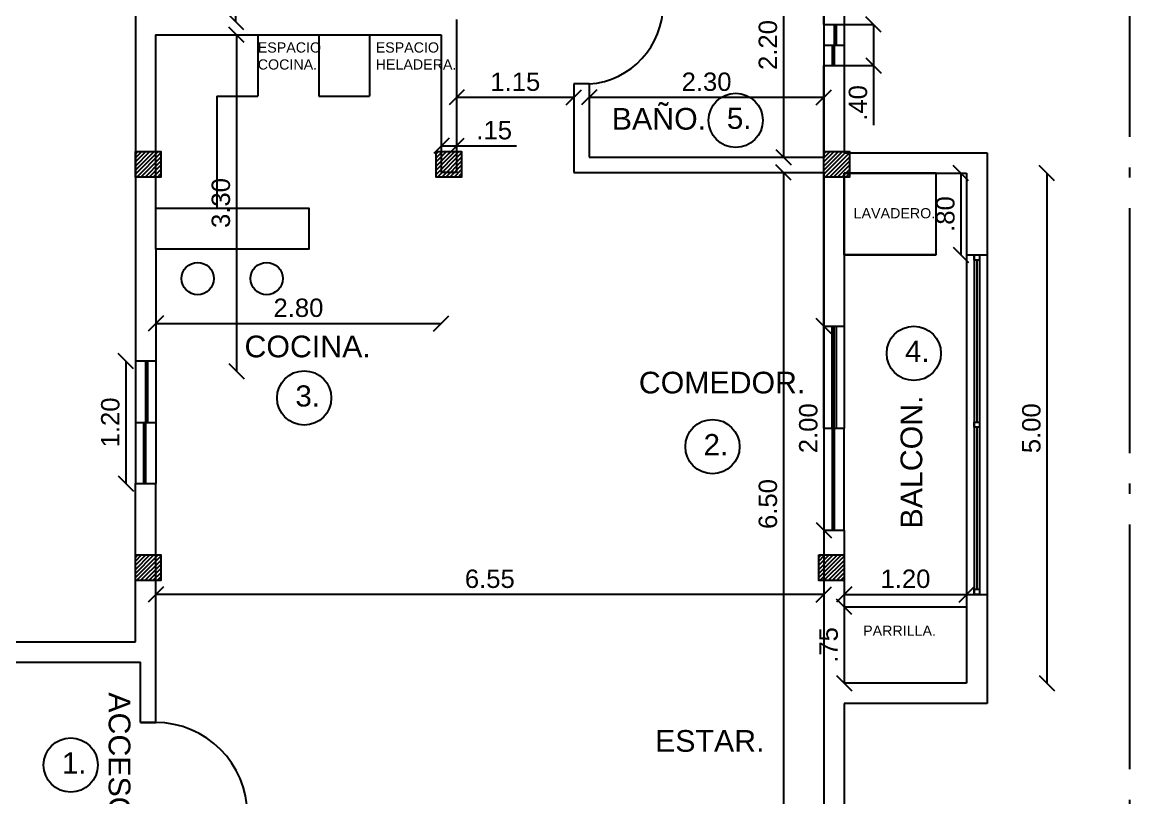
# Model space of a CAD drawing. Header units: millimetres. Extents: x 2444.3 to 2532.4, y 2068.2 to 2109.
# Drawn here: x 2474.44 to 2485.3, y 2086.51 to 2094.11 of the extents above; entities that cross this region are included whole.
import ezdxf

# ---------------------------------------------------------------- set-up
doc = ezdxf.new("R2010")
doc.units = ezdxf.units.MM
doc.linetypes.add('ACAD_ISO04W100', pattern=[30, 24, -3, 0, -3])
doc.layers.get('0').update_dxf_attribs({"color": 4})
for name, color, linetype in [('CARP-MARCO-PUERTAS', 102, 'Continuous'), ('columnas', 254, 'Continuous'), ('hº aº', 251, 'Continuous')]:
    doc.layers.add(name, color=color, linetype=linetype)
doc.styles.get("Standard").update_dxf_attribs({"font": 'arial.ttf'})
doc.dimstyles.new('Para Interiores', dxfattribs={"dimtxt": 0.18, "dimasz": 0.15, "dimexe": 0.18, "dimexo": 0.0625, "dimgap": 0.06, "dimtad": 1, "dimzin": 4, "dimdsep": 46, "dimtxsty": 'Standard', "dimblk": 'OBLIQUE', "dimcen": 1, "dimse1": 1, "dimse2": 1, "dimclrd": 2, "dimadec": 0, "dimazin": 0, "dimtfac": 1, "dimtofl": 0, "dimtmove": 0, "dimatfit": 3, "dimfxl": 1, "dimtolj": 1, "dimtzin": 0, "dimarcsym": 1})

# ---------------------------------------------------------------- blocks, each defined once
blk = doc.blocks.new('_Oblique')
at = {"color": 0, "linetype": 'ByBlock', "lineweight": -2}
blk.add_line((-0.5, -0.5), (0.5, 0.5), dxfattribs=at)
blk = doc.blocks.new('*D3')
at = {"color": 2, "lineweight": -2, "transparency": 16777216}
blk.add_line((2476.532, 2094.116), (2476.532, 2098.117), dxfattribs=at)
at = {"layer": 'Defpoints', "color": 0, "transparency": 16777216}
for p in [(2476.532, 2098.117), (2476.73, 2098.117), (2476.581, 2094.116)]:
    blk.add_point(p, dxfattribs=at)
at = {"color": 2, "lineweight": -2, "transparency": 16777216, "xscale": 0.15, "yscale": 0.15, "zscale": 0.15}
for p, rotation in [((2476.532, 2098.117), 90), ((2476.532, 2094.116), 270)]:
    blk.add_blockref('_Oblique', p, dxfattribs=dict(at, rotation=rotation))
at = {"color": 0, "transparency": 16777216, "insert": (2476.38, 2096.117), "char_height": 0.18, "attachment_point": 5, "rotation": 90}
blk.add_mtext('\\A1;{\\C2;4.00}', dxfattribs=at)
blk = doc.blocks.new('*D10')
at = {"color": 2, "lineweight": -2, "transparency": 16777216}
blk.add_line((2481.902, 2094.99), (2481.902, 2092.79), dxfattribs=at)
at = {"layer": 'Defpoints', "color": 0, "transparency": 16777216}
for p in [(2481.902, 2094.99), (2481.902, 2092.79), (2481.902, 2092.79)]:
    blk.add_point(p, dxfattribs=at)
at = {"color": 2, "lineweight": -2, "transparency": 16777216, "xscale": 0.15, "yscale": 0.15, "zscale": 0.15}
for p, rotation in [((2481.902, 2094.99), 90), ((2481.902, 2092.79), 270)]:
    blk.add_blockref('_Oblique', p, dxfattribs=dict(at, rotation=rotation))
at = {"color": 0, "transparency": 16777216, "insert": (2481.75, 2093.89), "char_height": 0.18, "attachment_point": 5, "rotation": 90}
blk.add_mtext('\\A1;2.20', dxfattribs=at)
blk = doc.blocks.new('*D11')
at = {"color": 2, "lineweight": -2, "transparency": 16777216}
blk.add_line((2481.902, 2092.64), (2481.902, 2086.14), dxfattribs=at)
at = {"layer": 'Defpoints', "color": 0, "transparency": 16777216}
for p in [(2478.811, 2092.64), (2478.811, 2086.14), (2481.902, 2086.14)]:
    blk.add_point(p, dxfattribs=at)
at = {"color": 2, "lineweight": -2, "transparency": 16777216, "xscale": 0.15, "yscale": 0.15, "zscale": 0.15}
for p, rotation in [((2481.902, 2092.64), 90), ((2481.902, 2086.14), 270)]:
    blk.add_blockref('_Oblique', p, dxfattribs=dict(at, rotation=rotation))
at = {"color": 0, "transparency": 16777216, "insert": (2481.75, 2089.39), "char_height": 0.18, "attachment_point": 5, "rotation": 90}
blk.add_mtext('\\A1;6.50', dxfattribs=at)
blk = doc.blocks.new('*D12')
at = {"color": 2, "lineweight": -2, "transparency": 16777216}
blk.add_line((2484.485, 2092.633), (2484.485, 2087.633), dxfattribs=at)
at = {"layer": 'Defpoints', "color": 0, "transparency": 16777216}
for p in [(2483.4, 2092.633), (2483.4, 2087.633), (2484.485, 2087.633)]:
    blk.add_point(p, dxfattribs=at)
at = {"color": 2, "lineweight": -2, "transparency": 16777216, "xscale": 0.15, "yscale": 0.15, "zscale": 0.15}
for p, rotation in [((2484.485, 2092.633), 90), ((2484.485, 2087.633), 270)]:
    blk.add_blockref('_Oblique', p, dxfattribs=dict(at, rotation=rotation))
at = {"color": 0, "transparency": 16777216, "insert": (2484.333, 2090.133), "char_height": 0.18, "attachment_point": 5, "rotation": 90}
blk.add_mtext('\\A1;5.00', dxfattribs=at)
blk = doc.blocks.new('*D13')
at = {"color": 2, "lineweight": -2, "transparency": 16777216}
blk.add_line((2482.498, 2088.504), (2483.698, 2088.504), dxfattribs=at)
at = {"layer": 'Defpoints', "color": 0, "transparency": 16777216}
for p in [(2482.498, 2092.633), (2483.698, 2092.633), (2483.698, 2088.504)]:
    blk.add_point(p, dxfattribs=at)
at = {"color": 2, "lineweight": -2, "transparency": 16777216, "xscale": 0.15, "yscale": 0.15, "zscale": 0.15, "rotation": 180}
blk.add_blockref('_Oblique', (2482.498, 2088.504), dxfattribs=at)
at = {"color": 2, "lineweight": -2, "transparency": 16777216, "xscale": 0.15, "yscale": 0.15, "zscale": 0.15}
blk.add_blockref('_Oblique', (2483.698, 2088.504), dxfattribs=at)
at = {"color": 0, "transparency": 16777216, "insert": (2483.098, 2088.656), "char_height": 0.18, "attachment_point": 5}
blk.add_mtext('\\A1;1.20', dxfattribs=at)
blk = doc.blocks.new('*D14')
at = {"color": 2, "lineweight": -2, "transparency": 16777216}
blk.add_line((2482.298, 2088.504), (2475.748, 2088.504), dxfattribs=at)
at = {"layer": 'Defpoints', "color": 0, "transparency": 16777216}
for p in [(2475.748, 2088.504), (2475.748, 2088.504), (2482.298, 2088.504)]:
    blk.add_point(p, dxfattribs=at)
at = {"color": 2, "lineweight": -2, "transparency": 16777216, "xscale": 0.15, "yscale": 0.15, "zscale": 0.15, "rotation": 180}
blk.add_blockref('_Oblique', (2475.748, 2088.504), dxfattribs=at)
at = {"color": 2, "lineweight": -2, "transparency": 16777216, "xscale": 0.15, "yscale": 0.15, "zscale": 0.15}
blk.add_blockref('_Oblique', (2482.298, 2088.504), dxfattribs=at)
at = {"color": 0, "transparency": 16777216, "insert": (2479.023, 2088.656), "char_height": 0.18, "attachment_point": 5}
blk.add_mtext('\\A1;6.55', dxfattribs=at)
blk = doc.blocks.new('*D15')
at = {"color": 2, "lineweight": -2, "transparency": 16777216}
blk.add_line((2475.748, 2091.161), (2478.545, 2091.161), dxfattribs=at)
at = {"layer": 'Defpoints', "color": 0, "transparency": 16777216}
for p in [(2478.545, 2093.107), (2478.545, 2091.161), (2475.748, 2090.777)]:
    blk.add_point(p, dxfattribs=at)
at = {"color": 2, "lineweight": -2, "transparency": 16777216, "xscale": 0.15, "yscale": 0.15, "zscale": 0.15, "rotation": 180}
blk.add_blockref('_Oblique', (2475.748, 2091.161), dxfattribs=at)
at = {"color": 2, "lineweight": -2, "transparency": 16777216, "xscale": 0.15, "yscale": 0.15, "zscale": 0.15}
blk.add_blockref('_Oblique', (2478.545, 2091.161), dxfattribs=at)
at = {"color": 0, "transparency": 16777216, "insert": (2477.147, 2091.313), "char_height": 0.18, "attachment_point": 5}
blk.add_mtext('\\A1;2.80', dxfattribs=at)
blk = doc.blocks.new('*D38')
at = {"color": 2, "lineweight": -2, "transparency": 16777216}
blk.add_line((2483.642, 2092.633), (2483.642, 2091.833), dxfattribs=at)
at = {"layer": 'Defpoints', "color": 0, "transparency": 16777216}
for p in [(2483.232, 2092.633), (2483.232, 2091.833), (2483.642, 2091.833)]:
    blk.add_point(p, dxfattribs=at)
at = {"color": 2, "lineweight": -2, "transparency": 16777216, "xscale": 0.15, "yscale": 0.15, "zscale": 0.15}
for p, rotation in [((2483.642, 2092.633), 90), ((2483.642, 2091.833), 270)]:
    blk.add_blockref('_Oblique', p, dxfattribs=dict(at, rotation=rotation))
at = {"color": 0, "transparency": 16777216, "insert": (2483.49, 2092.233), "char_height": 0.18, "attachment_point": 5, "rotation": 90}
blk.add_mtext('\\A1;.80', dxfattribs=at)
blk = doc.blocks.new('*D39')
at = {"color": 2, "lineweight": -2, "transparency": 16777216}
blk.add_line((2482.498, 2088.383), (2482.498, 2087.633), dxfattribs=at)
at = {"layer": 'Defpoints', "color": 0, "transparency": 16777216}
for p in [(2482.434, 2088.383), (2482.434, 2087.633), (2482.498, 2087.633)]:
    blk.add_point(p, dxfattribs=at)
at = {"color": 2, "lineweight": -2, "transparency": 16777216, "xscale": 0.15, "yscale": 0.15, "zscale": 0.15}
for p, rotation in [((2482.498, 2088.383), 90), ((2482.498, 2087.633), 270)]:
    blk.add_blockref('_Oblique', p, dxfattribs=dict(at, rotation=rotation))
at = {"color": 0, "transparency": 16777216, "insert": (2482.346, 2088.008), "char_height": 0.18, "attachment_point": 5, "rotation": 90}
blk.add_mtext('\\A1;.75', dxfattribs=at)
blk = doc.blocks.new('*D105')
at = {"color": 2, "lineweight": -2, "transparency": 16777216}
for p, q in [((2478.548, 2092.902), (2478.698, 2092.902)), ((2478.698, 2092.902), (2479.284, 2092.902))]:
    blk.add_line(p, q, dxfattribs=at)
at = {"layer": 'Defpoints', "color": 0, "transparency": 16777216}
for p in [(2478.548, 2094.501), (2478.698, 2094.501), (2478.698, 2092.902)]:
    blk.add_point(p, dxfattribs=at)
at = {"color": 2, "lineweight": -2, "transparency": 16777216, "xscale": 0.15, "yscale": 0.15, "zscale": 0.15, "rotation": 180}
blk.add_blockref('_Oblique', (2478.548, 2092.902), dxfattribs=at)
at = {"color": 2, "lineweight": -2, "transparency": 16777216, "xscale": 0.15, "yscale": 0.15, "zscale": 0.15}
blk.add_blockref('_Oblique', (2478.698, 2092.902), dxfattribs=at)
at = {"color": 0, "transparency": 16777216, "insert": (2479.066, 2093.054), "char_height": 0.18, "attachment_point": 5}
blk.add_mtext('\\A1;.15', dxfattribs=at)
blk = doc.blocks.new('*D112')
at = {"color": 2, "lineweight": -2, "transparency": 16777216}
blk.add_line((2482.298, 2093.377), (2479.998, 2093.377), dxfattribs=at)
at = {"layer": 'Defpoints', "color": 0, "transparency": 16777216}
for p in [(2479.998, 2093.377), (2479.998, 2093.377), (2482.298, 2093.377)]:
    blk.add_point(p, dxfattribs=at)
at = {"color": 2, "lineweight": -2, "transparency": 16777216, "xscale": 0.15, "yscale": 0.15, "zscale": 0.15, "rotation": 180}
blk.add_blockref('_Oblique', (2479.998, 2093.377), dxfattribs=at)
at = {"color": 2, "lineweight": -2, "transparency": 16777216, "xscale": 0.15, "yscale": 0.15, "zscale": 0.15}
blk.add_blockref('_Oblique', (2482.298, 2093.377), dxfattribs=at)
at = {"color": 0, "transparency": 16777216, "insert": (2481.148, 2093.529), "char_height": 0.18, "attachment_point": 5}
blk.add_mtext('\\A1;2.30', dxfattribs=at)
blk = doc.blocks.new('*D113')
at = {"color": 2, "lineweight": -2, "transparency": 16777216}
blk.add_line((2476.539, 2093.989), (2476.539, 2090.693), dxfattribs=at)
at = {"layer": 'Defpoints', "color": 0, "transparency": 16777216}
for p in [(2475.747, 2093.989), (2475.748, 2090.693), (2476.539, 2090.693)]:
    blk.add_point(p, dxfattribs=at)
at = {"color": 2, "lineweight": -2, "transparency": 16777216, "xscale": 0.15, "yscale": 0.15, "zscale": 0.15}
for p, rotation in [((2476.539, 2093.989), 90), ((2476.539, 2090.693), 270)]:
    blk.add_blockref('_Oblique', p, dxfattribs=dict(at, rotation=rotation))
at = {"color": 0, "transparency": 16777216, "insert": (2476.387, 2092.341), "char_height": 0.18, "attachment_point": 5, "rotation": 90}
blk.add_mtext('\\A1;3.30', dxfattribs=at)
blk = doc.blocks.new('*D116')
at = {"color": 2, "lineweight": -2, "transparency": 16777216}
blk.add_line((2479.848, 2093.377), (2478.698, 2093.377), dxfattribs=at)
at = {"layer": 'Defpoints', "color": 0, "transparency": 16777216}
for p in [(2478.698, 2093.377), (2478.698, 2093.377), (2479.848, 2093.377)]:
    blk.add_point(p, dxfattribs=at)
at = {"color": 2, "lineweight": -2, "transparency": 16777216, "xscale": 0.15, "yscale": 0.15, "zscale": 0.15, "rotation": 180}
blk.add_blockref('_Oblique', (2478.698, 2093.377), dxfattribs=at)
at = {"color": 2, "lineweight": -2, "transparency": 16777216, "xscale": 0.15, "yscale": 0.15, "zscale": 0.15}
blk.add_blockref('_Oblique', (2479.848, 2093.377), dxfattribs=at)
at = {"color": 0, "transparency": 16777216, "insert": (2479.273, 2093.529), "char_height": 0.18, "attachment_point": 5}
blk.add_mtext('\\A1;1.15', dxfattribs=at)
blk = doc.blocks.new('*D120')
at = {"color": 2, "lineweight": -2, "transparency": 16777216}
for p, q in [((2482.785, 2094.09), (2482.785, 2093.69)), ((2482.785, 2093.69), (2482.785, 2093.105))]:
    blk.add_line(p, q, dxfattribs=at)
at = {"layer": 'Defpoints', "color": 0, "transparency": 16777216}
for p in [(2482.785, 2094.09), (2482.785, 2093.69), (2482.785, 2093.69)]:
    blk.add_point(p, dxfattribs=at)
at = {"color": 2, "lineweight": -2, "transparency": 16777216, "xscale": 0.15, "yscale": 0.15, "zscale": 0.15}
for p, rotation in [((2482.785, 2094.09), 90), ((2482.785, 2093.69), 270)]:
    blk.add_blockref('_Oblique', p, dxfattribs=dict(at, rotation=rotation))
at = {"color": 0, "transparency": 16777216, "insert": (2482.633, 2093.322), "char_height": 0.18, "attachment_point": 5, "rotation": 90}
blk.add_mtext('\\A1;.40', dxfattribs=at)
blk = doc.blocks.new('*D121')
at = {"color": 2, "lineweight": -2, "transparency": 16777216}
blk.add_line((2475.455, 2090.79), (2475.455, 2089.59), dxfattribs=at)
at = {"layer": 'Defpoints', "color": 0, "transparency": 16777216}
for p in [(2475.548, 2090.79), (2475.455, 2089.59), (2475.548, 2089.59)]:
    blk.add_point(p, dxfattribs=at)
at = {"color": 2, "lineweight": -2, "transparency": 16777216, "xscale": 0.15, "yscale": 0.15, "zscale": 0.15}
for p, rotation in [((2475.455, 2090.79), 90), ((2475.455, 2089.59), 270)]:
    blk.add_blockref('_Oblique', p, dxfattribs=dict(at, rotation=rotation))
at = {"color": 0, "transparency": 16777216, "insert": (2475.303, 2090.19), "char_height": 0.18, "attachment_point": 5, "rotation": 90}
blk.add_mtext('\\A1;1.20', dxfattribs=at)
blk = doc.blocks.new('*D122')
at = {"color": 2, "lineweight": -2, "transparency": 16777216}
blk.add_line((2482.298, 2091.133), (2482.298, 2089.133), dxfattribs=at)
at = {"layer": 'Defpoints', "color": 0, "transparency": 16777216}
for p in [(2482.298, 2091.133), (2482.298, 2089.133), (2482.298, 2089.133)]:
    blk.add_point(p, dxfattribs=at)
at = {"color": 2, "lineweight": -2, "transparency": 16777216, "xscale": 0.15, "yscale": 0.15, "zscale": 0.15}
for p, rotation in [((2482.298, 2091.133), 90), ((2482.298, 2089.133), 270)]:
    blk.add_blockref('_Oblique', p, dxfattribs=dict(at, rotation=rotation))
at = {"color": 0, "transparency": 16777216, "insert": (2482.146, 2090.133), "char_height": 0.18, "attachment_point": 5, "rotation": 90}
blk.add_mtext('\\A1;2.00', dxfattribs=at)

msp = doc.modelspace()

# ---------------------------------------------------------------- hatches: boundary and pattern name
at = {"layer": 'hº aº'}
h = msp.add_hatch(dxfattribs=at)
h.set_pattern_fill('ANSI31', color=256, scale=0.009, style=0)
h.set_pattern_definition([(45, (1837.274875, 1660.40587), (-0.0202055763, 0.0202055763), [])])
h.paths.add_polyline_path([(2475.548, 2092.846), (2475.798, 2092.846), (2475.798, 2092.596), (2475.548, 2092.596)])
h = msp.add_hatch(dxfattribs=at)
h.set_pattern_fill('ANSI31', color=256, scale=0.009, style=0)
h.set_pattern_definition([(45, (1840.224277, 1660.40587), (-0.0202055763, 0.0202055763), [])])
h.paths.add_polyline_path([(2478.497, 2092.846), (2478.747, 2092.846), (2478.747, 2092.596), (2478.497, 2092.596)])
h = msp.add_hatch(dxfattribs=at)
h.set_pattern_fill('ANSI31', color=256, scale=0.009, style=0)
h.set_pattern_definition([(45, (1844.024878, 1660.40587), (-0.0202055763, 0.0202055763), [])])
h.paths.add_polyline_path([(2482.298, 2092.846), (2482.548, 2092.846), (2482.548, 2092.596), (2482.298, 2092.596)])
h = msp.add_hatch(dxfattribs=at)
h.set_pattern_fill('ANSI31', color=256, scale=0.009, style=0)
h.set_pattern_definition([(45, (1837.274875, 1656.451537), (-0.0202055763, 0.0202055763), [])])
h.paths.add_polyline_path([(2475.548, 2088.891), (2475.798, 2088.891), (2475.798, 2088.642), (2475.548, 2088.642)])
h = msp.add_hatch(dxfattribs=at)
h.set_pattern_fill('ANSI31', color=256, scale=0.009, style=0)
h.set_pattern_definition([(45, (1843.97488, 1656.451537), (-0.0202055763, 0.0202055763), [])])
h.paths.add_polyline_path([(2482.248, 2088.891), (2482.498, 2088.891), (2482.498, 2088.642), (2482.248, 2088.642)])

# ---------------------------------------------------------------- linework, layer by layer
at = {"color": 7, "linetype": 'ACAD_ISO04W100', "ltscale": 0.1}
msp.add_line((2485.298, 2068.19), (2485.298, 2108.99), dxfattribs=at)
at = {"color": 4}
for p, q in [((2475.548, 2098.34), (2475.548, 2090.79)), ((2482.498, 2098.34), (2482.498, 2094.09)), ((2482.298, 2094.99), (2482.298, 2094.09)), ((2478.698, 2094.139), (2478.698, 2092.64)), ((2476.748, 2093.989), (2477.348, 2093.989)), ((2477.845, 2093.989), (2478.545, 2093.989)), ((2478.545, 2093.989), (2478.545, 2092.64)), ((2482.298, 2093.69), (2482.298, 2092.79)), ((2482.498, 2093.69), (2482.498, 2092.833)), ((2479.998, 2093.508), (2479.848, 2093.508)), ((2479.848, 2093.508), (2479.848, 2092.64)), ((2479.998, 2093.508), (2479.998, 2092.79)), ((2479.998, 2092.79), (2482.298, 2092.79)), ((2479.998, 2092.79), (2482.298, 2092.79)), ((2478.698, 2092.64), (2478.545, 2092.64)), ((2479.848, 2092.64), (2482.298, 2092.64)), ((2482.298, 2092.64), (2482.298, 2091.133)), ((2482.498, 2092.633), (2483.698, 2092.633)), ((2483.698, 2092.633), (2483.698, 2091.833)), ((2475.748, 2091.889), (2475.748, 2090.79)), ((2483.398, 2091.833), (2482.498, 2091.833)), ((2475.548, 2088.04), (2475.548, 2089.59)), ((2475.748, 2087.248), (2475.748, 2089.59)), ((2482.298, 2089.133), (2482.298, 2086.14)), ((2482.498, 2089.133), (2482.498, 2087.633)), ((2482.498, 2088.383), (2482.498, 2087.633)), ((2472.648, 2088.04), (2475.548, 2088.04)), ((2472.598, 2087.84), (2475.598, 2087.84)), ((2475.598, 2087.248), (2475.598, 2087.84)), ((2482.498, 2087.433), (2482.498, 2085.98)), ((2475.748, 2087.248), (2475.598, 2087.248)), ((2475.598, 2087.248), (2475.748, 2087.248)), ((2475.598, 2087.248), (2475.748, 2087.248))]:
    msp.add_line(p, q, dxfattribs=at)
at = {"color": 102}
for p, q in [((2482.298, 2094.09), (2482.498, 2094.09)), ((2482.298, 2094.09), (2482.298, 2093.69)), ((2482.498, 2094.09), (2482.498, 2093.69)), ((2482.298, 2093.69), (2482.498, 2093.69)), ((2482.298, 2091.133), (2482.498, 2091.133)), ((2475.748, 2090.79), (2475.548, 2090.79)), ((2475.548, 2090.79), (2475.548, 2089.59)), ((2475.648, 2090.79), (2475.648, 2089.59)), ((2475.668, 2090.79), (2475.668, 2090.19)), ((2475.548, 2090.19), (2475.748, 2090.19)), ((2475.628, 2090.19), (2475.628, 2089.59)), ((2475.548, 2089.59), (2475.748, 2089.59)), ((2482.298, 2089.133), (2482.498, 2089.133))]:
    msp.add_line(p, q, dxfattribs=at)
at = {"color": 2}
for p, q in [((2482.498, 2094.09), (2482.785, 2094.09)), ((2482.498, 2093.69), (2482.785, 2093.69))]:
    msp.add_line(p, q, dxfattribs=at)
at = {"color": 1}
for p, q in [((2475.747, 2093.989), (2475.747, 2092.289)), ((2475.747, 2093.989), (2476.748, 2093.989)), ((2476.748, 2093.989), (2476.748, 2093.389)), ((2477.348, 2093.989), (2477.348, 2093.389)), ((2477.348, 2093.989), (2477.845, 2093.989)), ((2477.845, 2093.989), (2477.845, 2093.389)), ((2476.348, 2093.389), (2476.348, 2092.289)), ((2476.348, 2093.389), (2476.748, 2093.389)), ((2477.348, 2093.389), (2477.845, 2093.389))]:
    msp.add_line(p, q, dxfattribs=at)
at = {"color": 5}
for p, q in [((2482.498, 2092.833), (2483.898, 2092.833)), ((2483.898, 2092.833), (2483.898, 2091.833)), ((2482.498, 2092.633), (2482.498, 2091.133)), ((2482.498, 2092.633), (2483.698, 2092.633)), ((2483.698, 2092.633), (2483.698, 2091.833)), ((2483.698, 2091.833), (2483.898, 2091.833)), ((2483.698, 2088.504), (2483.898, 2088.504)), ((2483.698, 2088.504), (2483.698, 2087.633)), ((2483.898, 2088.504), (2483.898, 2087.433)), ((2483.698, 2087.633), (2482.498, 2087.633)), ((2483.898, 2087.433), (2482.498, 2087.433))]:
    msp.add_line(p, q, dxfattribs=at)
at = {"color": 7}
for p, q in [((2482.498, 2091.833), (2482.498, 2092.633)), ((2483.398, 2092.633), (2482.498, 2092.633)), ((2483.398, 2091.833), (2483.398, 2092.633)), ((2482.498, 2091.833), (2483.398, 2091.833)), ((2482.498, 2088.383), (2483.698, 2088.383))]:
    msp.add_line(p, q, dxfattribs=at)
at = {"color": 1}
msp.add_lwpolyline([(2475.748, 2092.289), (2477.248, 2092.289), (2477.248, 2091.889), (2475.748, 2091.889)], close=True, dxfattribs=at)
at = {"color": 7}
for points in [[(2483.773, 2091.833), (2483.823, 2091.833), (2483.823, 2091.781), (2483.773, 2091.781)], [(2483.773, 2090.194), (2483.823, 2090.194), (2483.823, 2090.143), (2483.773, 2090.143)], [(2483.773, 2088.555), (2483.823, 2088.555), (2483.823, 2088.504), (2483.773, 2088.504)]]:
    msp.add_lwpolyline(points, close=True, dxfattribs=at)
for centre in [(2481.434, 2093.151), (2483.18, 2090.867), (2477.203, 2090.43), (2481.206, 2089.953), (2474.914, 2086.831)]:
    msp.add_circle(centre, 0.266, dxfattribs=at)
at = {"color": 1}
for centre in [(2476.159, 2091.6), (2476.835, 2091.6)]:
    msp.add_circle(centre, 0.158, dxfattribs=at)
at = {"color": 7}
for centre, radius, start, end in [((2479.94, 2094.289), 0.783, 274.252, 0.0887), ((2475.746, 2086.348), 0.9, 0.0275, 90.0007)]:
    msp.add_arc(centre, radius, start, end, dxfattribs=at)
at = {"layer": 'CARP-MARCO-PUERTAS', "color": 4}
for p, q in [((2482.298, 2094.09), (2482.298, 2094.99)), ((2482.298, 2092.79), (2482.298, 2093.69)), ((2482.298, 2091.133), (2482.298, 2092.64))]:
    msp.add_line(p, q, dxfattribs=at)
at = {"layer": 'CARP-MARCO-PUERTAS'}
for p, q in [((2482.398, 2094.09), (2482.398, 2093.69)), ((2482.418, 2094.09), (2482.418, 2093.89)), ((2482.298, 2093.89), (2482.498, 2093.89)), ((2482.378, 2093.89), (2482.378, 2093.69)), ((2483.698, 2091.833), (2483.698, 2088.504)), ((2483.773, 2091.833), (2483.773, 2088.504)), ((2483.823, 2091.833), (2483.823, 2088.504)), ((2483.898, 2091.833), (2483.898, 2088.504)), ((2483.798, 2091.781), (2483.798, 2090.194)), ((2482.298, 2090.133), (2482.298, 2091.133)), ((2482.378, 2090.133), (2482.378, 2091.133)), ((2482.398, 2090.133), (2482.398, 2091.133)), ((2482.418, 2091.133), (2482.418, 2090.133)), ((2482.498, 2091.133), (2482.498, 2090.133)), ((2475.748, 2090.79), (2475.748, 2089.59)), ((2482.298, 2090.133), (2482.498, 2090.133)), ((2482.298, 2090.133), (2482.298, 2089.133)), ((2482.298, 2090.133), (2482.498, 2090.133)), ((2482.378, 2090.133), (2482.378, 2089.133)), ((2482.398, 2090.133), (2482.398, 2089.133)), ((2482.498, 2089.133), (2482.498, 2090.133)), ((2483.798, 2090.143), (2483.798, 2088.555))]:
    msp.add_line(p, q, dxfattribs=at)
at = {"layer": 'columnas'}
for points in [[(2475.548, 2092.846), (2475.798, 2092.846), (2475.798, 2092.596), (2475.548, 2092.596)], [(2478.497, 2092.846), (2478.747, 2092.846), (2478.747, 2092.596), (2478.497, 2092.596)], [(2482.298, 2092.846), (2482.548, 2092.846), (2482.548, 2092.596), (2482.298, 2092.596)], [(2475.548, 2088.891), (2475.798, 2088.891), (2475.798, 2088.641), (2475.548, 2088.641)], [(2482.248, 2088.891), (2482.498, 2088.891), (2482.498, 2088.641), (2482.248, 2088.641)]]:
    msp.add_lwpolyline(points, close=True, dxfattribs=at)

# ---------------------------------------------------------------- texts
at = {"color": 7}
for s, width, insert, char_height, attachment_point in [('ESPACIO\\PCOCINA.', 6.20163, (2476.748, 2093.916), 0.1, 1), ('ESPACIO\\PHELADERA.', 6.20163, (2477.904, 2093.916), 0.1, 1), ('{\\H5x;BAÑO.}', 6.18774, (2480.219, 2093.273), 0.04254, 1), ('{\\H5x;5.}', 6.18774, (2481.347, 2093.275), 0.0414, 1), ('LAVADERO.', 6.20163, (2482.59, 2092.291), 0.1, 1), ('{\\H5x;COCINA.}', 6.18774, (2476.618, 2091.041), 0.04254, 1), ('{\\H5x;4.}', 6.18774, (2483.093, 2090.99), 0.0414, 1), ('{\\H5x;\\PCOMEDOR.}', 6.18774, (2480.484, 2091.041), 0.0425, 1), ('{\\H5x;3.}', 6.18774, (2477.117, 2090.553), 0.0414, 1), ('{\\H5x;2.}', 6.18774, (2481.119, 2090.076), 0.0414, 1), ('PARRILLA.', 6.20163, (2482.683, 2088.198), 0.1, 1), ('{\\H5x;ESTAR.}', 6.18774, (2481.716, 2086.958), 0.04254, 9), ('{\\H5x;1.}', 6.18774, (2474.828, 2086.955), 0.0414, 1)]:
    msp.add_mtext_dynamic_manual_height_columns(s, width=width, gutter_width=12.5, heights=[0], dxfattribs=dict(at, insert=insert, char_height=char_height, attachment_point=attachment_point))
at = {"color": 7, "char_height": 0.04254, "attachment_point": 1}
for s, insert, rotation in [('{\\H5x;BALCON.}', (2483.05, 2089.15), 90), ('{\\H5x;ACCESO.}', (2475.499, 2087.544), 270)]:
    msp.add_mtext_dynamic_manual_height_columns(s, width=6.18774, gutter_width=12.5, heights=[0], dxfattribs=dict(at, insert=insert, rotation=rotation))

# ---------------------------------------------------------------- dimensions: what is measured, and where the dimension line sits
at = {"color": 4}
dim = msp.add_linear_dim(base=(2476.532, 2098.117), p1=(2476.581, 2094.116), p2=(2476.73, 2098.117), angle=90, text='{\\C2;<>}', dimstyle='Para Interiores', dxfattribs=at)
dim.commit()
dim.dimension.update_dxf_attribs({"geometry": '*D3', "text_midpoint": (2476.38, 2096.117)})
at = {"color": 2}
for base, p1, p2, picture, middle in [((2481.902, 2092.79), (2481.902, 2094.99), (2481.902, 2092.79), '*D10', (2481.75, 2093.89)), ((2482.785, 2093.69), (2482.785, 2094.09), (2482.785, 2093.69), '*D120', (2482.633, 2093.322)), ((2476.539, 2090.693), (2475.747, 2093.989), (2475.748, 2090.693), '*D113', (2476.387, 2092.341)), ((2481.902, 2086.14), (2478.811, 2092.64), (2478.811, 2086.14), '*D11', (2481.75, 2089.39)), ((2483.642, 2091.833), (2483.232, 2092.633), (2483.232, 2091.833), '*D38', (2483.49, 2092.233)), ((2484.485, 2087.633), (2483.4, 2092.633), (2483.4, 2087.633), '*D12', (2484.333, 2090.133)), ((2482.298, 2089.133), (2482.298, 2091.133), (2482.298, 2089.133), '*D122', (2482.146, 2090.133)), ((2475.455, 2089.59), (2475.548, 2090.79), (2475.548, 2089.59), '*D121', (2475.303, 2090.19)), ((2482.498, 2087.633), (2482.434, 2088.383), (2482.434, 2087.633), '*D39', (2482.346, 2088.008))]:
    dim = msp.add_linear_dim(base=base, p1=p1, p2=p2, angle=90, dimstyle='Para Interiores', dxfattribs=at)
    dim.commit()
    dim.dimension.update_dxf_attribs({"geometry": picture, "text_midpoint": middle})
for base, p1, p2, picture, middle in [((2478.698, 2092.902), (2478.548, 2094.501), (2478.698, 2094.501), '*D105', (2479.066, 2093.054)), ((2478.698, 2093.377), (2479.848, 2093.377), (2478.698, 2093.377), '*D116', (2479.273, 2093.529)), ((2479.998, 2093.377), (2482.298, 2093.377), (2479.998, 2093.377), '*D112', (2481.148, 2093.529)), ((2478.545, 2091.161), (2475.748, 2090.777), (2478.545, 2093.107), '*D15', (2477.147, 2091.313)), ((2483.698, 2088.504), (2482.498, 2092.633), (2483.698, 2092.633), '*D13', (2483.098, 2088.656)), ((2475.748, 2088.504), (2482.298, 2088.504), (2475.748, 2088.504), '*D14', (2479.023, 2088.656))]:
    dim = msp.add_linear_dim(base=base, p1=p1, p2=p2, dimstyle='Para Interiores', dxfattribs=at)
    dim.commit()
    dim.dimension.update_dxf_attribs({"geometry": picture, "text_midpoint": middle})

doc.saveas('drawing.dxf')
